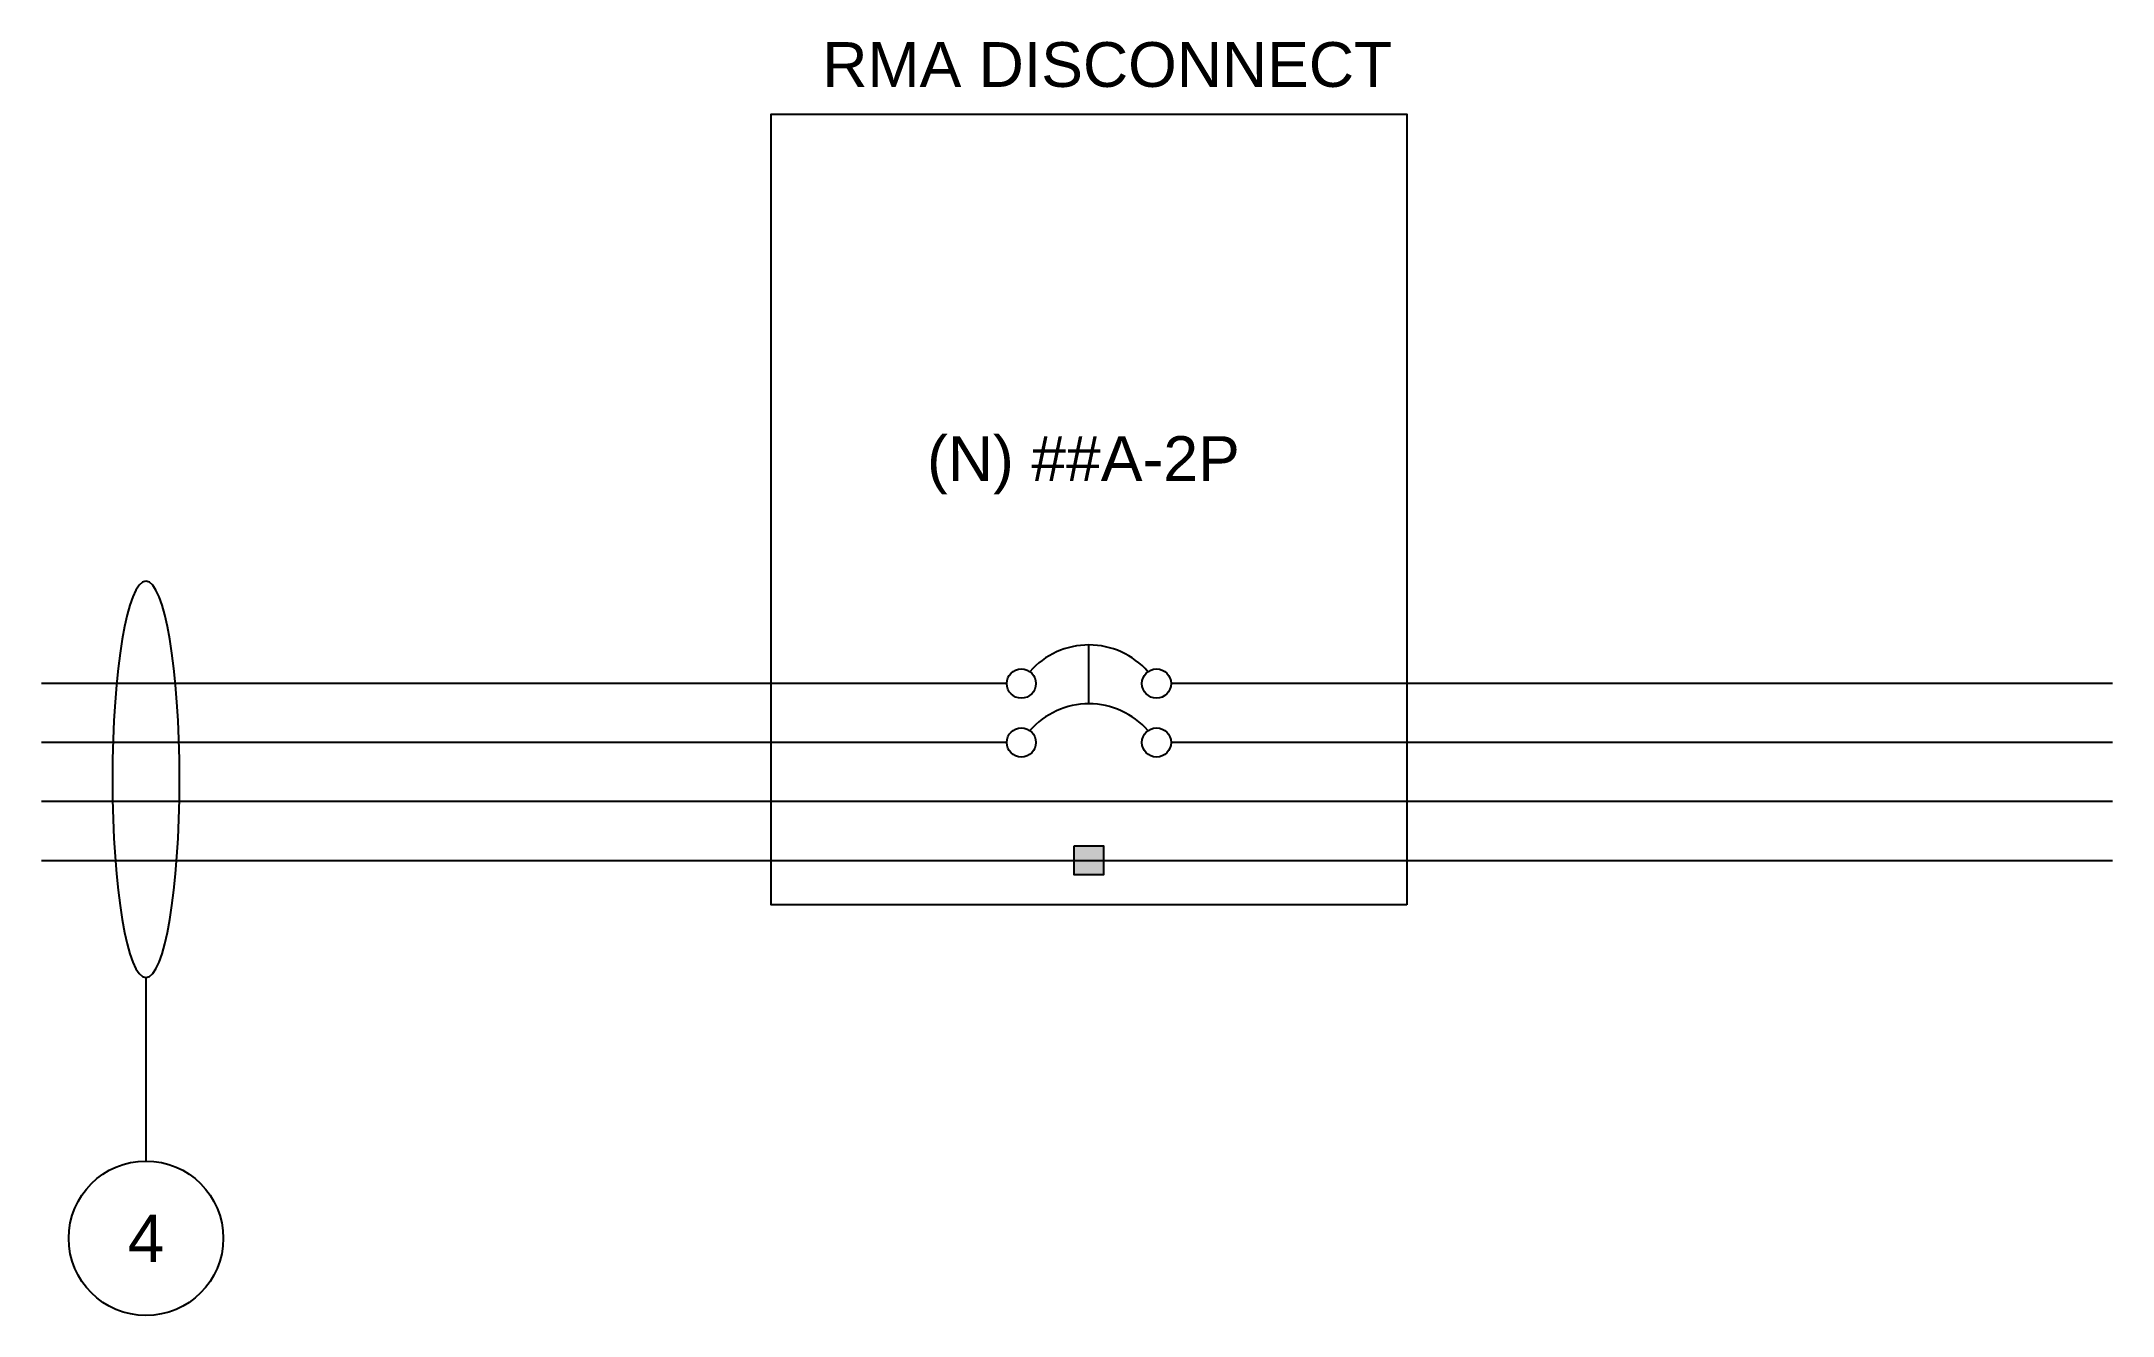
# Model space of a CAD drawing. Header units: inches. Extents: x 283.3 to 318.5, y 6.7 to 99.1.
# Drawn here: x 283.34 to 318.49, y 6.68 to 28.3 of the extents above; entities outside this region: 1.
import ezdxf

# ---------------------------------------------------------------- set-up
doc = ezdxf.new("R2010")
doc.units = ezdxf.units.IN
doc.header["$MEASUREMENT"] = 0
for name, color, linetype in [('Ground', 3, 'Continuous'), ('Negative', 7, 'Continuous'), ('Positive', 1, 'Continuous')]:
    doc.layers.add(name, color=color, linetype=linetype)
doc.layers.add('wirecallout', color=4, linetype='Continuous', lineweight=25)
doc.styles.get("Standard").update_dxf_attribs({"font": 'arial.ttf'})

# ---------------------------------------------------------------- blocks, each defined once
blk = doc.blocks.new('*T21')
at = {"color": 0, "linetype": 'ByBlock', "lineweight": -2, "transparency": 16777216}
for p, q in [((0, 0), (8.467, 0)), ((0, 0), (0, -4.497)), ((4.233, 0), (4.233, -4.497)), ((8.467, 0), (8.467, -4.497)), ((0, -1.348), (8.467, -1.348)), ((0, -2.697), (8.467, -2.697)), ((0, -4.497), (8.467, -4.497))]:
    blk.add_line(p, q, dxfattribs=at)
at = {"color": 0, "transparency": 16777216, "char_height": 0.55556, "width": 3.63333}
for s, insert, attachment_point in [('{\\fCalibri|b0|i0|c0;AC DISCO', (0.3, -1.048), 7), ('{\\fCalibri|b0|i0|c0;', (8.167, -1.048), 9), ('{\\fCalibri|b0|i0|c0;PV BREAK', (0.3, -2.397), 7), ('{\\fCalibri|b0|i0|c0;', (4.533, -2.397), 7)]:
    blk.add_mtext(s, dxfattribs=dict(at, insert=insert, attachment_point=attachment_point))

msp = doc.modelspace()

# ---------------------------------------------------------------- hatches: boundary and pattern name
h = msp.add_hatch(color=256)
h.dxf.hatch_style = 1
h.paths.add_polyline_path([(301.369, 14.654), (300.873, 14.654), (300.873, 14.406), (301.369, 14.406)])
h.paths.add_polyline_path([(301.369, 14.406), (300.873, 14.406), (300.873, 14.158), (301.369, 14.158)])

# ---------------------------------------------------------------- linework, layer by layer
at = {"color": 0}
msp.add_line((301.121, 17.061), (301.121, 18.061), dxfattribs=at)
for p, q in [((318.495, 15.406), (283.342, 15.406)), ((285.117, 12.416), (285.117, 9.305))]:
    msp.add_line(p, q)
for points in [[(306.514, 13.653), (295.728, 13.653), (295.728, 27.069), (306.514, 27.069)], [(300.873, 14.654), (301.369, 14.654), (301.369, 14.158), (300.873, 14.158)]]:
    msp.add_lwpolyline(points, close=True)
for centre, radius in [((299.974, 17.406), 0.248), ((302.268, 17.406), 0.248), ((299.974, 16.406), 0.248), ((302.268, 16.406), 0.248), ((285.117, 7.994), 1.311)]:
    msp.add_circle(centre, radius)
for centre in [(301.121, 16.729), (301.121, 15.729)]:
    msp.add_arc(centre, 1.332, 41.2408, 138.7592)
at = {"layer": 'Ground'}
msp.add_lwpolyline([(283.342, 14.406), (318.495, 14.406)], dxfattribs=at)
at = {"layer": 'Negative'}
for p, q in [((299.726, 17.406), (283.342, 17.406)), ((318.495, 17.406), (302.516, 17.406))]:
    msp.add_line(p, q, dxfattribs=at)
at = {"layer": 'Positive', "color": 7}
for p, q in [((299.726, 16.406), (283.342, 16.406)), ((318.495, 16.406), (302.516, 16.406))]:
    msp.add_line(p, q, dxfattribs=at)
at = {"layer": 'wirecallout', "color": 7, "extrusion": (0, 0, -1)}
msp.add_ellipse((285.117, 15.78), major_axis=(0, 3.364), ratio=0.169711, dxfattribs=at)

# ---------------------------------------------------------------- block references
msp.add_blockref('*T21', (293.188, 99.125))

# ---------------------------------------------------------------- texts
msp.add_text('(N) ##A-2P', height=0.76).set_placement((298.373, 20.843))
for s, width, gutter_width, heights, insert, char_height, attachment_point in [('RMA DISCONNECT', 12.26664, 0.95, [6.355], (296.596, 27.518), 0.76, 7), ('4', 15.64005, 1, [0], (285.117, 7.994), 0.8, 5)]:
    msp.add_mtext_dynamic_manual_height_columns(s, width=width, gutter_width=gutter_width, heights=heights, dxfattribs=dict(insert=insert, char_height=char_height, attachment_point=attachment_point))

doc.saveas('drawing.dxf')
